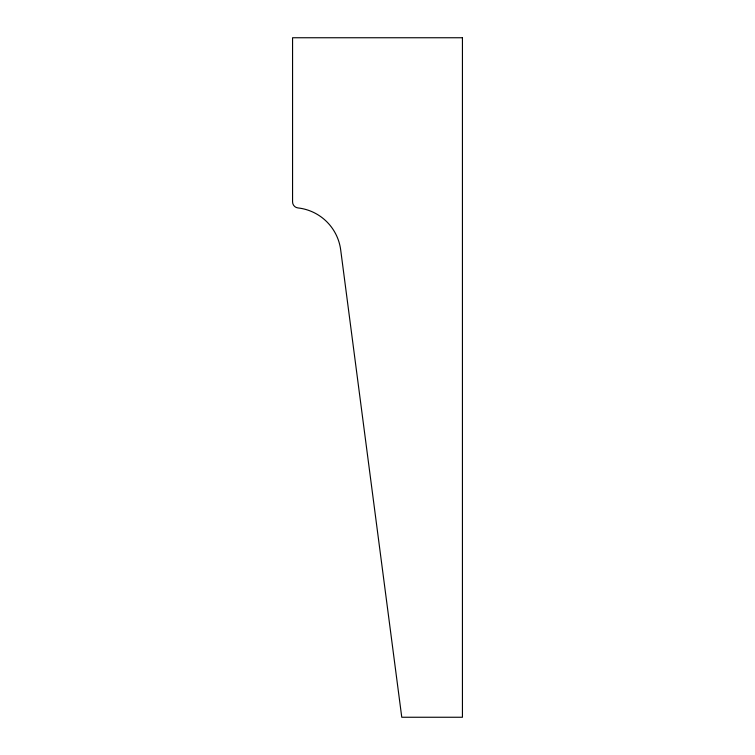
<?xml version="1.0" encoding="UTF-8"?>
<svg xmlns="http://www.w3.org/2000/svg" width="755" height="755" viewBox="0 0 755 755"><rect width="100%" height="100%" fill="white"/><g stroke="black" fill="none" stroke-linecap="round" stroke-linejoin="round"><path stroke-width="1.13" d="M462.438 37.75L292.562 37.75L292.562 201.896A6.068 6.068 0 0 0 297.951 207.927A48.537 48.537 0 0 1 340.684 249.867L401.764 717.25L462.438 717.25L462.438 37.75"/></g></svg>
